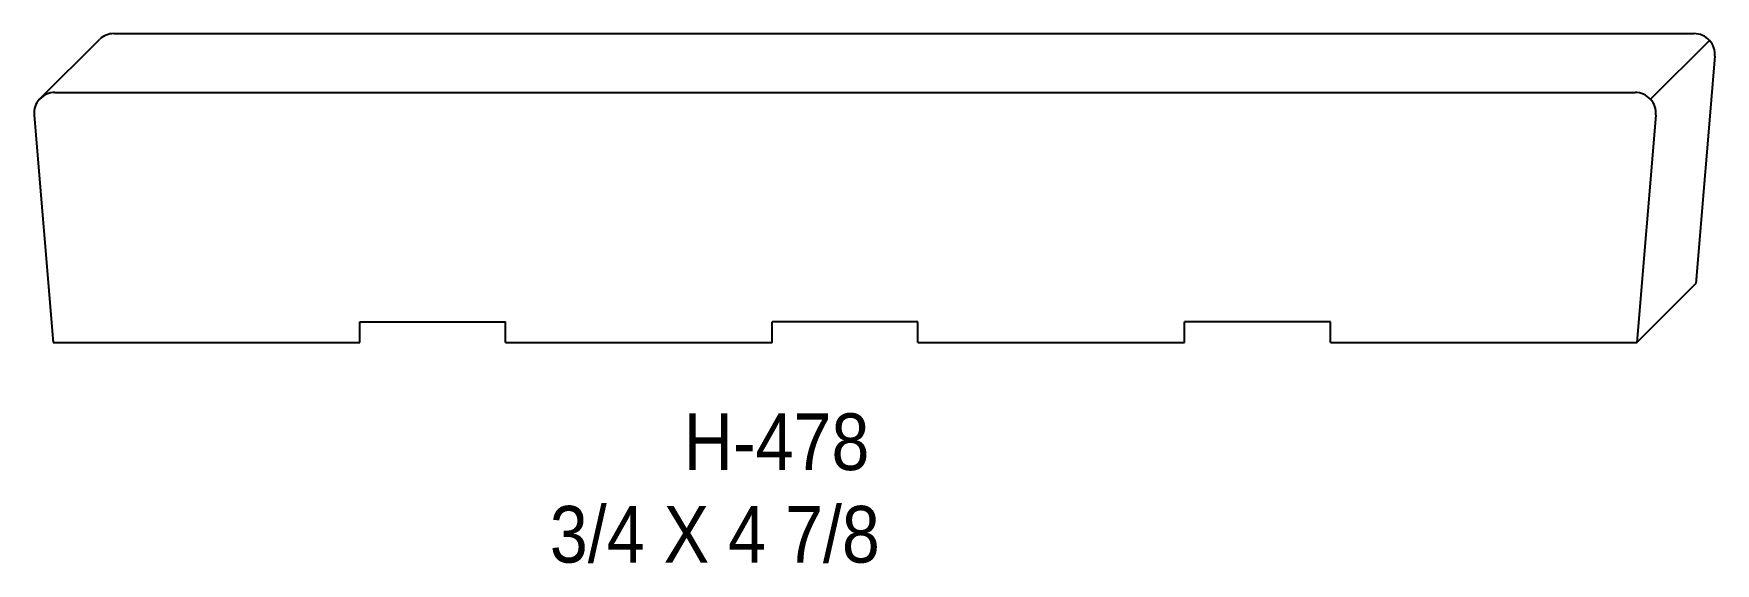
# Model space of a CAD drawing. Extents: x 75.65 to 80.69, y 144.55 to 146.14.
import ezdxf

# ---------------------------------------------------------------- set-up
doc = ezdxf.new("R2010")
doc.units = 0
doc.header["$LTSCALE"] = 5
doc.layers.add('PROFILE', color=7, linetype='CONTINUOUS')
doc.styles.add('TXT', font='TXT', dxfattribs={"height": 3.5})

msp = doc.modelspace()

# ---------------------------------------------------------------- linework, layer by layer
at = {"layer": 'PROFILE', "color": 1, "linetype": 'CONTINUOUS'}
for p, q in [((75.6675, 145.947), (75.8479, 146.1274)), ((75.8902, 146.1439), (80.6282, 146.1439)), ((80.4974, 145.947), (80.6742, 146.1237)), ((80.6904, 146.0762), (80.6336, 145.3941)), ((75.7135, 145.9672), (80.4514, 145.9672)), ((75.6512, 145.8995), (75.7081, 145.2174)), ((80.5137, 145.8995), (80.4569, 145.2174)), ((80.4569, 145.2174), (80.6336, 145.3941)), ((76.6273, 145.2793), (77.0642, 145.2793)), ((76.6273, 145.2174), (76.6273, 145.2793)), ((77.0642, 145.2174), (77.0642, 145.2793)), ((77.864, 145.2174), (77.864, 145.2793)), ((78.3009, 145.2793), (77.864, 145.2793)), ((78.3009, 145.2174), (78.3009, 145.2793)), ((79.1007, 145.2174), (79.1007, 145.2793)), ((79.5376, 145.2793), (79.1007, 145.2793)), ((79.5376, 145.2174), (79.5376, 145.2793)), ((75.7081, 145.2174), (76.6273, 145.2174)), ((77.0642, 145.2174), (77.864, 145.2174)), ((78.3009, 145.2174), (79.1007, 145.2174)), ((79.5376, 145.2174), (80.4569, 145.2174))]:
    msp.add_line(p, q, dxfattribs=at)
for centre, start_param, end_param in [((75.8902, 146.0814), 0, 0.743828), ((80.6282, 146.0814), -1.653938, 0), ((75.7135, 145.9047), 0, -4.629248), ((80.4514, 145.9047), -1.653938, 0)]:
    msp.add_ellipse(centre, major_axis=(0, 0.0625), ratio=1, start_param=start_param, end_param=end_param, dxfattribs=at)

# ---------------------------------------------------------------- texts
at = {"layer": 'PROFILE', "color": 1, "linetype": 'CONTINUOUS', "style": 'TXT', "width": 0.9}
for s, height, p in [('H-478', 0.16996, (77.5985, 144.8346)), ('3/4 X 4 7/8', 0.169956, (77.1975, 144.5571))]:
    msp.add_text(s, height=height, dxfattribs=at).set_placement(p)

doc.saveas('drawing.dxf')
